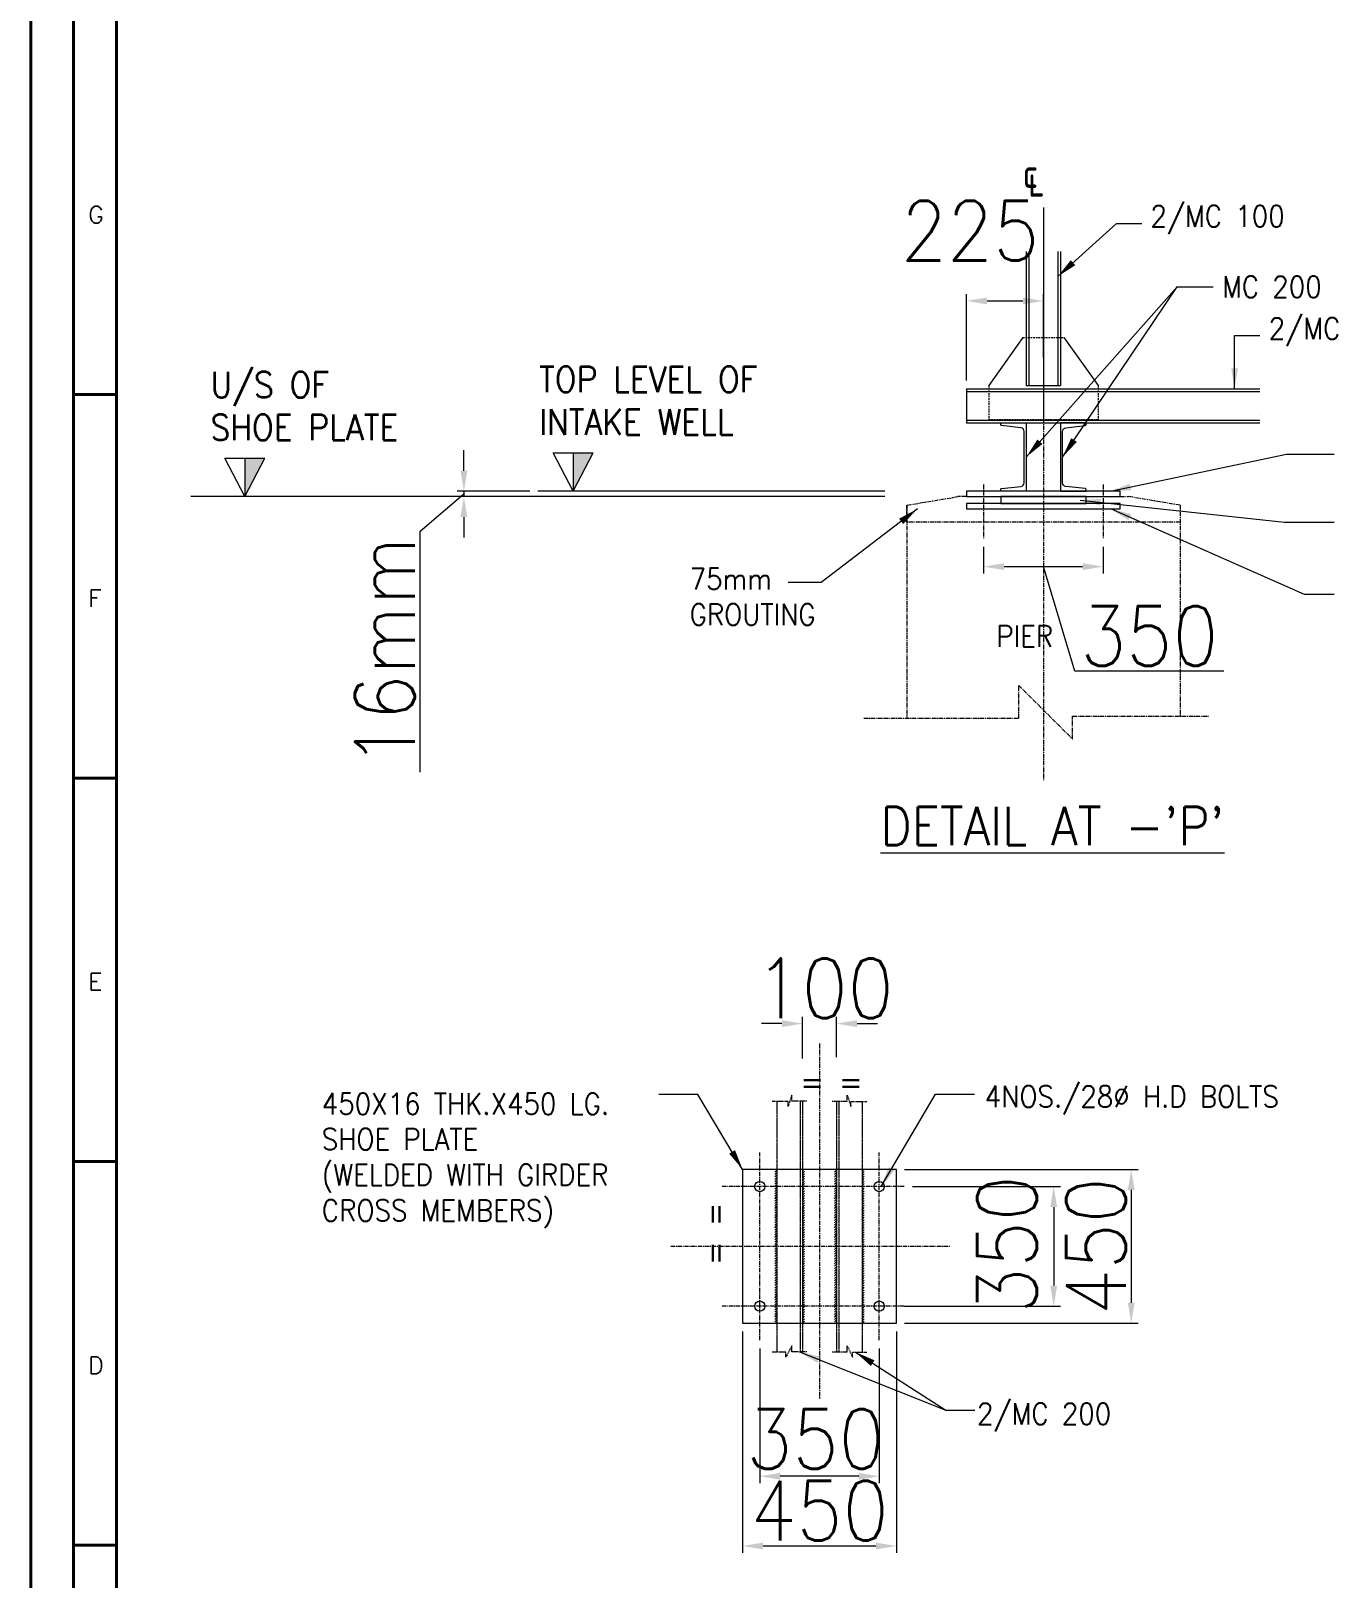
# Model space of a CAD drawing. Header units: millimetres. Extents: x 0 to 1124626, y -157535 to 82123.
# Drawn here: x 352931 to 360578, y 35436 to 44497 of the extents above; entities that cross this region are included whole.
import ezdxf
from ezdxf.enums import TextEntityAlignment as Align

# ---------------------------------------------------------------- set-up
doc = ezdxf.new("R2010")
doc.units = ezdxf.units.MM
doc.header["$MEASUREMENT"] = 0
for name, pattern in [('CENTER', [2, 1.25, -0.25, 0.25, -0.25]), ('DASHED', [0.75, 0.5, -0.25]), ('HIDDEN', [0.375, 0.25, -0.125])]:
    doc.linetypes.add(name, pattern=pattern)
for name, color, linetype, lineweight in [('BORDER', 230, 'Continuous', 40), ('CN', 253, 'Continuous', 15), ('Dim', 6, 'Continuous', 13), ('Hatch', 7, 'Continuous', 5), ('HIDE', 251, 'HIDDEN', 13), ('PLATE', 190, 'Continuous', 20), ('STR. STEEL', 25, 'Continuous', 18), ('structure', 183, 'Continuous', 15), ('Text', 7, 'Continuous', 15), ('TITLE TEXT', 50, 'Continuous', 18)]:
    doc.layers.add(name, color=color, linetype=linetype, lineweight=lineweight)
doc.styles.add('ROMANS', font='romans.shx', dxfattribs={"oblique": 10, "height": 0.15})
doc.styles.add('style1', font='romans.shx', dxfattribs={"width": 0.9, "height": 300})
doc.dimstyles.new('Copy of DIM-1', dxfattribs={"dimscale": 40, "dimtxt": 125, "dimasz": 3, "dimexe": 1, "dimexo": 1.2, "dimgap": 0.8, "dimtad": 1, "dimdec": 0, "dimzin": 1, "dimdsep": 46, "dimtxsty": 'style1', "dimcen": 2, "dimclrd": 8, "dimclre": 8, "dimclrt": 7, "dimadec": 0, "dimazin": 0, "dimtfac": 1, "dimtdec": 0, "dimtofl": 0, "dimtmove": 1, "dimatfit": 3, "dimfxl": 1, "dimtolj": 1, "dimtzin": 0, "dimlwd": 9, "dimlwe": 9, "dimarcsym": 1})

# ---------------------------------------------------------------- blocks, each defined once
blk = doc.blocks.new('*D368')
at = {"layer": 'DEFPOINTS', "color": 0, "ltscale": 20, "transparency": 16777216}
for p in [(357198.0818785852, 36828.63149980655), (357898.0818785852, 36828.63149980736), (357198.0818785852, 36031.87337093769)]:
    blk.add_point(p, dxfattribs=at)
at = {"layer": 'Dim', "color": 8, "lineweight": 9, "ltscale": 20, "transparency": 16777216}
for p, q in [((357198.0818785852, 36780.63149980655), (357198.0818785852, 35991.87337093769)), ((357898.0818785852, 36780.63149980736), (357898.0818785852, 35991.87337093769)), ((357778.0818785852, 36031.87337093769), (357318.0818785852, 36031.87337093769))]:
    blk.add_line(p, q, dxfattribs=at)
at = {"layer": 'Dim', "color": 8, "ltscale": 20, "transparency": 16777216}
for points in [[(357318.0818785852, 36051.87337093769), (357318.0818785852, 36011.87337093769), (357198.0818785852, 36031.87337093769)], [(357778.0818785852, 36011.87337093769), (357778.0818785852, 36051.87337093769), (357898.0818785852, 36031.87337093769)]]:
    blk.add_solid(points, dxfattribs=at)
at = {"layer": 'Dim', "color": 7, "ltscale": 20, "transparency": 16777216, "insert": (357524.7525385746, 36250.7962787236), "char_height": 350, "attachment_point": 5, "style": 'style1'}
blk.add_mtext('\\A1;350', dxfattribs=at)
blk = doc.blocks.new('*D369')
at = {"layer": 'DEFPOINTS', "color": 0, "ltscale": 20, "transparency": 16777216}
for p in [(358043.7963581574, 37728.63149980632), (357998.0818785857, 37028.63149980631), (358919.1289919853, 37028.63149980631)]:
    blk.add_point(p, dxfattribs=at)
at = {"layer": 'Dim', "color": 8, "lineweight": 9, "ltscale": 20, "transparency": 16777216}
for p, q in [((358091.7963581574, 37728.63149980632), (358959.1289919853, 37728.63149980632)), ((358919.1289919853, 37608.63149980632), (358919.1289919853, 37148.63149980631)), ((358046.0818785857, 37028.63149980631), (358959.1289919853, 37028.63149980631))]:
    blk.add_line(p, q, dxfattribs=at)
at = {"layer": 'Dim', "color": 8, "ltscale": 20, "transparency": 16777216}
for points in [[(358939.1289919853, 37608.63149980632), (358899.1289919853, 37608.63149980632), (358919.1289919853, 37728.63149980632)], [(358899.1289919853, 37148.63149980631), (358939.1289919853, 37148.63149980631), (358919.1289919853, 37028.63149980631)]]:
    blk.add_solid(points, dxfattribs=at)
at = {"layer": 'Dim', "color": 7, "ltscale": 20, "transparency": 16777216, "insert": (358645.4989380624, 37389.75925925376), "char_height": 350, "attachment_point": 5, "rotation": 90, "style": 'style1'}
blk.add_mtext('\\A1;350', dxfattribs=at)
blk = doc.blocks.new('*D370')
at = {"layer": 'DEFPOINTS', "color": 0, "ltscale": 20, "transparency": 16777216}
for p in [(357098.0818785857, 36928.63149980631), (357998.0818785857, 36928.63149980631), (357998.0818785857, 35623.53483479354)]:
    blk.add_point(p, dxfattribs=at)
at = {"layer": 'Dim', "color": 8, "lineweight": 9, "ltscale": 20, "transparency": 16777216}
for p, q in [((357098.0818785857, 36880.63149980631), (357098.0818785857, 35583.53483479354)), ((357998.0818785857, 36880.63149980631), (357998.0818785857, 35583.53483479354)), ((357218.0818785857, 35623.53483479354), (357878.0818785857, 35623.53483479354))]:
    blk.add_line(p, q, dxfattribs=at)
at = {"layer": 'Dim', "color": 8, "ltscale": 20, "transparency": 16777216}
for points in [[(357218.0818785857, 35643.53483479354), (357218.0818785857, 35603.53483479354), (357098.0818785857, 35623.53483479354)], [(357878.0818785857, 35603.53483479354), (357878.0818785857, 35643.53483479354), (357998.0818785857, 35623.53483479354)]]:
    blk.add_solid(points, dxfattribs=at)
at = {"layer": 'Dim', "color": 7, "ltscale": 20, "transparency": 16777216, "insert": (357548.0818785857, 35830.53483479354), "char_height": 350, "attachment_point": 5, "style": 'style1'}
blk.add_mtext('\\A1;450', dxfattribs=at)
blk = doc.blocks.new('*D371')
at = {"layer": 'DEFPOINTS', "color": 0, "ltscale": 20, "transparency": 16777216}
for p in [(357998.0818785857, 37828.63149980631), (357998.0818785857, 36928.63149980631), (359373.3764196312, 36928.63149980631)]:
    blk.add_point(p, dxfattribs=at)
at = {"layer": 'Dim', "color": 8, "lineweight": 9, "ltscale": 20, "transparency": 16777216}
for p, q in [((358046.0818785857, 37828.63149980631), (359413.3764196312, 37828.63149980631)), ((359373.3764196312, 37708.63149980631), (359373.3764196312, 37048.63149980631)), ((358046.0818785857, 36928.63149980631), (359413.3764196312, 36928.63149980631))]:
    blk.add_line(p, q, dxfattribs=at)
at = {"layer": 'Dim', "color": 8, "ltscale": 20, "transparency": 16777216}
for points in [[(359393.3764196312, 37708.63149980631), (359353.3764196312, 37708.63149980631), (359373.3764196312, 37828.63149980631)], [(359353.3764196312, 37048.63149980631), (359393.3764196312, 37048.63149980631), (359373.3764196312, 36928.63149980631)]]:
    blk.add_solid(points, dxfattribs=at)
at = {"layer": 'Dim', "color": 7, "ltscale": 20, "transparency": 16777216, "insert": (359166.3764196312, 37378.63149980631), "char_height": 350, "attachment_point": 5, "rotation": 90, "style": 'style1'}
blk.add_mtext('\\A1;450', dxfattribs=at)
blk = doc.blocks.new('*D372')
at = {"layer": 'DEFPOINTS', "color": 0, "ltscale": 20, "transparency": 16777216}
for p in [(357648.0818785857, 38682.88365243401), (357448.0818785857, 38431.21165980482), (357648.0818785857, 38438.89955902017)]:
    blk.add_point(p, dxfattribs=at)
at = {"layer": 'Dim', "color": 8, "lineweight": 9, "ltscale": 20, "transparency": 16777216}
for p, q in [((357448.0818785857, 38479.21165980482), (357448.0818785857, 38722.88365243401)), ((357648.0818785857, 38486.89955902017), (357648.0818785857, 38722.88365243401)), ((357328.0818785857, 38682.88365243401), (357208.0818785857, 38682.88365243401)), ((357768.0818785857, 38682.88365243401), (357888.0818785857, 38682.88365243401))]:
    blk.add_line(p, q, dxfattribs=at)
at = {"layer": 'Dim', "color": 8, "ltscale": 20, "transparency": 16777216}
for points in [[(357328.0818785857, 38662.88365243401), (357328.0818785857, 38702.88365243401), (357448.0818785857, 38682.88365243401)], [(357768.0818785857, 38702.88365243401), (357768.0818785857, 38662.88365243401), (357648.0818785857, 38682.88365243401)]]:
    blk.add_solid(points, dxfattribs=at)
at = {"layer": 'Dim', "color": 7, "ltscale": 20, "transparency": 16777216, "insert": (357577.6829064516, 38889.88365243401), "char_height": 350, "attachment_point": 5, "style": 'style1'}
blk.add_mtext('\\A1;100', dxfattribs=at)
blk = doc.blocks.new('*D378')
at = {"layer": 'DEFPOINTS', "color": 0, "ltscale": 20, "transparency": 16777216}
for p in [(355899.7918353859, 41801.49557634309), (355466.0547776032, 41769.49557634309), (355899.7918353859, 41769.49557634309)]:
    blk.add_point(p, dxfattribs=at)
at = {"layer": 'Dim', "color": 8, "lineweight": 9, "ltscale": 20, "transparency": 16777216}
for p, q in [((355466.0547776032, 41921.49557634309), (355466.0547776032, 42041.49557634309)), ((355210.2563087185, 41567.82471871204), (355466.0547776032, 41785.49557634309)), ((355851.7918353859, 41801.49557634309), (355426.0547776032, 41801.49557634309)), ((355466.0547776032, 41801.49557634309), (355466.0547776032, 41769.49557634309)), ((355851.7918353859, 41769.49557634309), (355426.0547776032, 41769.49557634309)), ((355466.0547776032, 41649.49557634309), (355466.0547776032, 41529.49557634309)), ((355210.2563087185, 40155.62471871209), (355210.2563087185, 41567.82471871204))]:
    blk.add_line(p, q, dxfattribs=at)
at = {"layer": 'Dim', "color": 8, "ltscale": 20, "transparency": 16777216}
for points in [[(355446.0547776032, 41921.49557634309), (355486.0547776032, 41921.49557634309), (355466.0547776032, 41801.49557634309)], [(355486.0547776032, 41649.49557634309), (355446.0547776032, 41649.49557634309), (355466.0547776032, 41769.49557634309)]]:
    blk.add_solid(points, dxfattribs=at)
at = {"layer": 'Dim', "color": 7, "ltscale": 20, "transparency": 16777216, "insert": (355003.2563087185, 40861.72471871207), "char_height": 350, "attachment_point": 5, "rotation": 90, "style": 'style1'}
blk.add_mtext('\\A1;16mm', dxfattribs=at)
blk = doc.blocks.new('*D379')
at = {"layer": 'DEFPOINTS', "color": 0, "ltscale": 20, "transparency": 16777216}
for p in [(358858.7413665975, 42915.80736904568), (358858.7413665975, 42536.64567257724), (358408.7413665971, 42401.49557634308)]:
    blk.add_point(p, dxfattribs=at)
at = {"layer": 'Dim', "color": 8, "lineweight": 9, "ltscale": 20, "transparency": 16777216}
for p, q in [((358408.7413665971, 42449.49557634308), (358408.7413665971, 42955.80736904568)), ((358858.7413665975, 42584.64567257724), (358858.7413665975, 42955.80736904568)), ((358528.7413665971, 42915.80736904568), (358738.7413665975, 42915.80736904568))]:
    blk.add_line(p, q, dxfattribs=at)
at = {"layer": 'Dim', "color": 8, "ltscale": 20, "transparency": 16777216}
for points in [[(358528.7413665971, 42935.80736904568), (358528.7413665971, 42895.80736904568), (358408.7413665971, 42915.80736904568)], [(358738.7413665975, 42895.80736904568), (358738.7413665975, 42935.80736904568), (358858.7413665975, 42915.80736904568)]]:
    blk.add_solid(points, dxfattribs=at)
at = {"layer": 'Dim', "color": 7, "ltscale": 20, "transparency": 16777216, "insert": (358429.6448281995, 43326.82947823475), "char_height": 350, "attachment_point": 5, "style": 'style1'}
blk.add_mtext('\\A1;225', dxfattribs=at)
blk = doc.blocks.new('*D380')
at = {"layer": 'DEFPOINTS', "color": 0, "ltscale": 20, "transparency": 16777216}
for p in [(358508.7413665977, 41523.75601632892), (359208.7413665978, 41523.75601632917), (359208.7413665978, 41359.63955095227)]:
    blk.add_point(p, dxfattribs=at)
at = {"layer": 'Dim', "color": 8, "lineweight": 9, "ltscale": 20, "transparency": 16777216}
for p, q in [((358508.7413665977, 41475.75601632892), (358508.7413665977, 41319.63955095227)), ((359208.7413665978, 41475.75601632917), (359208.7413665978, 41319.63955095227)), ((358628.7413665977, 41359.63955095227), (359088.7413665978, 41359.63955095227)), ((359042.6415039214, 40746.63955095227), (358858.7413665977, 41359.63955095227)), ((359916.1915039215, 40746.63955095227), (359042.6415039214, 40746.63955095227))]:
    blk.add_line(p, q, dxfattribs=at)
at = {"layer": 'Dim', "color": 8, "ltscale": 20, "transparency": 16777216}
for points in [[(358628.7413665977, 41379.63955095227), (358628.7413665977, 41339.63955095227), (358508.7413665977, 41359.63955095227)], [(359088.7413665978, 41339.63955095227), (359088.7413665978, 41379.63955095227), (359208.7413665978, 41359.63955095227)]]:
    blk.add_solid(points, dxfattribs=at)
at = {"layer": 'Dim', "color": 7, "ltscale": 20, "transparency": 16777216, "insert": (359479.4165039214, 40953.63955095227), "char_height": 350, "attachment_point": 5, "style": 'style1'}
blk.add_mtext('\\A1;350', dxfattribs=at)
blk = doc.blocks.new('SHEET-1')
at = {"layer": 'BORDER', "color": 230}
for p, q in [((5.000000000000007, 274.5384615384621), (10.00000000000001, 274.5384615384621)), ((5.000000000000007, 229.615384615385), (10.00000000000001, 229.615384615385)), ((5.000000000000007, 184.6923076923078), (10.00000000000001, 184.6923076923078)), ((5.000000000000007, 139.7692307692308), (10.00000000000001, 139.7692307692308))]:
    blk.add_line(p, q, dxfattribs=at)
at = {"layer": 'BORDER', "color": 141}
blk.add_lwpolyline([(0, 0), (841, 0), (841, 594), (0, 594)], close=True, dxfattribs=at)
at = {"layer": 'BORDER', "color": 230}
for points in [[(5.000000000000007, 5), (835.9999999999999, 5), (835.9999999999999, 589.0000000000002), (5.000000000000007, 589.0000000000002)], [(10.00000000000001, 10), (831, 10), (831, 584.0000000000005), (10.00000000000001, 584.0000000000005)]]:
    blk.add_lwpolyline(points, close=True, dxfattribs=at)
at = {"layer": 'BORDER', "color": 31, "style": 'ROMANS'}
for s, p in [('G', (6.719243775044561, 294.6123413715384)), ('F', (6.719243775044561, 249.6892644484612)), ('E', (6.719243775044561, 204.7661875253841)), ('D', (6.719243775044561, 159.8431106023072))]:
    blk.add_text(s, height=2, dxfattribs=at).set_placement(p)
blk.add_attdef('FILE', text='', height=2, dxfattribs=at).set_placement((836.20979613892, 1.366927336354124), align=Align.RIGHT)

msp = doc.modelspace()

# ---------------------------------------------------------------- hatches: boundary and pattern name
at = {"layer": 'Dim', "ltscale": 20}
for points in [[(354299.9487538598, 41994.10137085292), (354182.8250241256, 41994.10137085292), (354182.8250241257, 41769.49557634327)], [(356223.4603124161, 42026.10137085281), (356106.3365826819, 42026.10137085281), (356106.336582682, 41801.49557634316)]]:
    msp.add_hatch(color=4, dxfattribs=at).paths.add_polyline_path(points)
at = {"layer": 'Hatch', "ltscale": 20}
h = msp.add_hatch(dxfattribs=at)
h.set_pattern_fill('ANSI31', color=256, scale=80, style=0)
h.set_pattern_definition([(45, (-352574.213883284, 22020.54851222917), (-7.071067811865475, 7.071067811865476), [])])
h.paths.add_polyline_path([(357460.0818785856, 37828.63149980631), (357448.0818785857, 37828.63149980631), (357448.0818785857, 37728.63149980632), (357460.0818785857, 37728.63149980632)])
h.paths.add_polyline_path([(357460.0818785857, 37728.63149980632), (357448.0818785857, 37728.63149980632), (357448.0818785857, 36928.63149980631), (357460.0818785858, 36928.63149980631)])
h.paths.add_polyline_path([(357298.081878586, 37728.63149980632), (357286.0818785859, 37728.63149980632), (357286.0818785859, 36928.63149980631), (357298.0818785858, 36928.63149980631)])
h.paths.add_polyline_path([(357298.0818785859, 37828.63149980631), (357286.081878586, 37828.63149980632), (357286.0818785859, 37728.63149980632), (357298.081878586, 37728.63149980632)])
h = msp.add_hatch(dxfattribs=at)
h.set_pattern_fill('ANSI31', color=256, scale=80, style=0)
h.set_pattern_definition([(45, (-352224.2138832842, 22020.54851222917), (-7.071067811865475, 7.071067811865476), [])])
h.paths.add_polyline_path([(357810.0818785853, 37828.63149980631), (357798.0818785854, 37828.63149980631), (357798.0818785854, 37728.63149980632), (357810.0818785854, 37728.63149980632)])
h.paths.add_polyline_path([(357810.0818785854, 37728.63149980632), (357798.0818785854, 37728.63149980632), (357798.0818785854, 36928.63149980631), (357810.0818785856, 36928.63149980631)])
h.paths.add_polyline_path([(357648.0818785858, 37728.63149980632), (357636.0818785857, 37728.63149980632), (357636.0818785857, 36928.63149980631), (357648.0818785856, 36928.63149980631)])
h.paths.add_polyline_path([(357648.0818785857, 37828.63149980631), (357636.0818785858, 37828.63149980632), (357636.0818785857, 37728.63149980632), (357648.0818785858, 37728.63149980632)])

# ---------------------------------------------------------------- linework, layer by layer
at = {"layer": 'CN', "linetype": 'CENTER', "ltscale": 20}
for p, q in [((358858.7413665975, 43463.60419717304), (358858.7413665976, 40105.15871963332)), ((358508.7413665976, 41840.95392573369), (358508.7413665977, 41523.75601632892)), ((359208.7413665976, 41840.95392573369), (359208.7413665977, 41523.75601632891)), ((358058.7413665976, 41719.49557634309), (358358.7413665976, 41769.49557634309)), ((358058.7413665976, 41719.49557634311), (358058.7413665976, 40472.03417751515)), ((358058.7413665976, 41619.49557634309), (358058.7413665976, 41719.49557634309)), ((358408.7413665976, 41769.49557634309), (358358.7413665975, 41769.49557634309)), ((358408.7413665976, 41769.49557634309), (358358.7413665976, 41769.49557634309)), ((359308.7413665976, 41769.49557634309), (359358.7413665976, 41769.49557634309)), ((359658.7413665977, 41719.49557634309), (359358.7413665977, 41769.49557634309)), ((359658.7413665976, 41719.49557634308), (359658.7413665977, 40483.89968259174)), ((359658.7413665976, 41619.49557634309), (358058.7413665975, 41619.49557634309)), ((358714.3853751761, 40472.03417751515), (358714.3853751761, 40664.29876241479)), ((358714.3853751761, 40664.29876241479), (359030.24390027, 40348.60013397458)), ((357807.542021468, 40472.03417751515), (358714.3853751761, 40472.03417751515)), ((359030.24390027, 40348.60013397458), (359030.24390027, 40483.89968259173)), ((359030.24390027, 40483.89968259173), (359826.810341897, 40483.89968259173)), ((357548.0818785857, 38566.62069819565), (357548.0818785857, 36484.70260778914)), ((357198.0818785856, 36828.63149980631), (357198.0818785857, 37928.63149980632)), ((357898.0818785856, 36828.63149980631), (357898.0818785857, 37928.63149980632)), ((358043.7963581574, 37728.63149980632), (356974.4428307114, 37728.63149980632)), ((356676.8938463155, 37378.63149980631), (358316.379673911, 37378.63149980631)), ((356676.8938463155, 37378.63149980631), (358316.379673911, 37378.63149980631)), ((358043.7963581574, 37028.63149980631), (356974.4428307114, 37028.63149980631))]:
    msp.add_line(p, q, dxfattribs=at)
at = {"layer": 'CN', "linetype": 'Continuous', "ltscale": 5}
msp.add_line((358858.7413665975, 43455.68677888232), (358858.7413665975, 42201.49557634309), dxfattribs=at)
at = {"layer": 'CN', "ltscale": 20}
msp.add_line((358408.7413665974, 42201.49557634309), (360126.1942227159, 42201.49557634309), dxfattribs=at)
at = {"layer": 'Dim', "color": 2, "ltscale": 20}
for p, q in [((354065.7012943916, 41994.10137085292), (354299.9487538598, 41994.10137085292)), ((354182.8250241257, 41769.49557634331), (354065.7012943916, 41994.10137085292)), ((354182.8250241256, 41994.10137085292), (354182.8250241256, 41769.49557634331)), ((354182.8250241256, 41769.49557634331), (354299.9487538598, 41994.10137085292)), ((355989.2128529479, 42026.10137085281), (356223.4603124161, 42026.10137085281)), ((356106.336582682, 41801.49557634321), (355989.2128529479, 42026.10137085281)), ((356106.3365826819, 42026.10137085281), (356106.3365826819, 41801.49557634321)), ((356106.3365826819, 41801.49557634321), (356223.4603124161, 42026.10137085281)), ((357929.6458722091, 41801.49557634309), (355899.7918353859, 41801.49557634309)), ((357929.6458722091, 41769.49557634309), (353867.2600637295, 41769.49557634309))]:
    msp.add_line(p, q, dxfattribs=at)
at = {"layer": 'Dim', "ltscale": 20}
msp.add_lwpolyline([(358608.7413665976, 41729.49557634309), (359108.7413665976, 41729.49557634309), (359108.7413665976, 41769.49557634309), (358608.7413665976, 41769.49557634309)], close=True, dxfattribs=at)
at = {"layer": 'Hatch', "ltscale": 20}
for centre in [(357198.0818785859, 37728.63149980696), (357898.0818785859, 37728.63149980689), (357198.0818785858, 37028.63149980696), (357898.0818785859, 37028.63149980696)]:
    msp.add_circle(centre, 29.87116136544864, dxfattribs=at)
at = {"layer": 'HIDE', "ltscale": 20}
for p, q in [((357385.4559333899, 38264.00543902162), (357364.2418359327, 38198.14039953885)), ((357385.4559333899, 38228.35371748201), (357385.4559333899, 38264.00543902162)), ((357710.7078237815, 38228.35371748201), (357710.7078237815, 38264.00543902162)), ((357710.7078237815, 38264.00543902162), (357731.9219212387, 38198.14039953885)), ((357364.2418359327, 38227.74952115648), (357271.2944743516, 38227.74952115648)), ((357364.2418359327, 38198.14039953885), (357364.2418359327, 38227.74952115648)), ((357474.4189561006, 38228.35371748201), (357385.4559333899, 38228.35371748201)), ((357621.7448010707, 38228.35371748201), (357710.7078237815, 38228.35371748201)), ((357731.9219212387, 38198.14039953885), (357731.9219212387, 38227.74952115648)), ((357731.9219212387, 38227.74952115648), (357824.8692828197, 38227.74952115648)), ((357385.4559333899, 36795.56142479711), (357351.5669704297, 36729.69638531434)), ((357385.4559333899, 36759.90970325749), (357385.4559333899, 36795.56142479711)), ((357710.7078237815, 36759.90970325749), (357710.7078237815, 36795.56142479711)), ((357710.7078237815, 36795.56142479711), (357741.3206552152, 36729.69638531434)), ((357351.5669704297, 36759.30550693197), (357271.2944743516, 36759.30550693197)), ((357351.5669704297, 36729.69638531434), (357351.5669704297, 36759.30550693197)), ((357474.4189561006, 36759.90970325749), (357385.4559333899, 36759.90970325749)), ((357621.7448010707, 36759.90970325749), (357710.7078237815, 36759.90970325749)), ((357741.3206552152, 36729.69638531434), (357741.3206552152, 36759.30550693197)), ((357741.3206552152, 36759.30550693197), (357824.8692828197, 36759.30550693197))]:
    msp.add_line(p, q, dxfattribs=at)
at = {"layer": 'HIDE', "linetype": 'DASHED', "ltscale": 2}
for p, q in [((357298.0818785859, 38227.74952115648), (357298.0818785859, 36759.30550693197)), ((357435.6818801724, 38228.35371748201), (357435.6818801723, 36759.90970325749)), ((357448.0818785857, 38228.35371748201), (357448.0818785858, 36759.90970325749)), ((357648.0818785857, 38228.35371748201), (357648.0818785856, 36759.90970325749)), ((357660.481876999, 38228.35371748201), (357660.4818769991, 36759.90970325749)), ((357798.0818785854, 38227.74952115648), (357798.0818785854, 36759.30550693197))]:
    msp.add_line(p, q, dxfattribs=at)
at = {"layer": 'PLATE', "ltscale": 20}
for p, q in [((358738.7413665977, 42701.49557634308), (358538.7413665976, 42421.49557634308)), ((358978.7413665972, 42701.49557634308), (359178.7413665974, 42421.49557634308))]:
    msp.add_line(p, q, dxfattribs=at)
at = {"layer": 'PLATE', "linetype": 'DASHED', "ltscale": 20}
for p, q in [((358738.7413665977, 42701.49557634308), (358978.7413665972, 42701.49557634308)), ((358538.7413665976, 42421.49557634308), (358538.7413665976, 42221.49557634308)), ((359178.7413665974, 42421.49557634308), (359178.7413665974, 42221.49557634308)), ((358538.7413665975, 42221.49557634308), (359178.7413665974, 42221.49557634308))]:
    msp.add_line(p, q, dxfattribs=at)
at = {"layer": 'PLATE', "ltscale": 20}
msp.add_lwpolyline([(357098.0818785857, 36928.63149980631), (357998.0818785857, 36928.63149980631), (357998.0818785857, 37828.63149980631), (357098.0818785857, 37828.63149980631)], close=True, dxfattribs=at)
at = {"layer": 'STR. STEEL', "ltscale": 20}
for points in [[(358758.7413665975, 41801.49557634309), (358608.7413665975, 41801.49557634309), (358608.7413665995, 41811.30183554309, -0.383864035035416), (358614.4723878079, 41817.66677941613), (358726.6409829439, 41829.45617378376, 0.383864035035416), (358746.3413683481, 41851.33566834736), (358746.3413665975, 42151.65548433882, 0.383864035035416), (358726.6409829439, 42173.53497890242), (358614.4723878079, 42185.32437327004, -0.383864035035416), (358608.7413665995, 42191.68931714309), (358608.7413665975, 42201.49557634309), (358758.7413665975, 42201.49557634309)], [(358958.7413665975, 41801.49557634309), (359108.7413665975, 41801.49557634309), (359108.7413665955, 41811.30183554309, 0.383864035035416), (359103.010345387, 41817.66677941613), (358990.841750251, 41829.45617378376, -0.383864035035416), (358971.1413648468, 41851.33566834736), (358971.1413665975, 42151.65548433882, -0.383864035035416), (358990.841750251, 42173.53497890242), (359103.010345387, 42185.32437327004, 0.383864035035416), (359108.7413665955, 42191.68931714309), (359108.7413665975, 42201.49557634309), (358958.7413665975, 42201.49557634309)]]:
    msp.add_lwpolyline(points, format="xyb", close=True, dxfattribs=at)
at = {"layer": 'structure', "color": 2, "ltscale": 20}
for p, q in [((358758.7413665975, 43205.54249676699), (358758.7413665975, 42421.49557634308)), ((358774.1413665976, 43205.54249676699), (358774.1413665976, 42421.49557634308)), ((358943.3413665977, 43205.54249676699), (358943.3413665977, 42421.49557634308)), ((358958.7413665972, 43205.54249676699), (358958.7413665972, 42421.49557634308)), ((358758.7413665972, 42421.49557634308), (358958.7413665974, 42421.49557634308)), ((358408.7413665971, 42401.49557634308), (360126.1942227158, 42401.49557634308)), ((358408.7413665974, 42401.49557634308), (358408.7413665974, 42201.49557634309)), ((358408.7413665971, 42386.09557634309), (360126.1942227158, 42386.09557634309)), ((358408.7413665972, 42216.89557634309), (360126.194222716, 42216.89557634309)), ((358408.7413665972, 42201.49557634308), (360126.194222716, 42201.49557634309))]:
    msp.add_line(p, q, dxfattribs=at)
at = {"layer": 'structure', "ltscale": 20}
for points in [[(358678.7413665975, 43205.54249676699, 0.02, 0.02, 0), (358818.7413665971, 43205.54249676699, 0.02, 0.02, 0), (358838.741366597, 43150.59294837782, 0.02, 0.02, 0), (358878.7413665972, 43260.49204515616, 0.02, 0.02, 0), (358898.7413665971, 43205.54249676699, 0.02, 0.02, 0), (359038.7413665972, 43205.54249676699, 0, 0, 0)], [(360126.1942227157, 42481.49557634308, 0.02, 0.02, 0), (360126.1942227159, 42341.49557634297, 0.02, 0.02, 0), (360071.2446743266, 42321.49557634299, 0.02, 0.02, 0), (360181.143771105, 42281.49557634308, 0.02, 0.02, 0), (360126.1942227159, 42261.49557634297, 0.02, 0.02, 0), (360126.1942227161, 42121.49557634309, 0, 0, 0)]]:
    msp.add_lwpolyline(points, format="xyseb", dxfattribs=at)
for points in [[(358408.7413665976, 41769.49557634309), (359308.7413665976, 41769.49557634309), (359308.7413665976, 41801.49557634309), (358408.7413665976, 41801.49557634309)], [(358408.7413665976, 41697.49557634309), (359308.7413665976, 41697.49557634309), (359308.7413665976, 41729.49557634309), (358408.7413665976, 41729.49557634309)]]:
    msp.add_lwpolyline(points, close=True, dxfattribs=at)

# ---------------------------------------------------------------- block references
at = {"xscale": 50, "yscale": 50, "zscale": 50}
msp.add_blockref('SHEET-1', (352931.1677816329, 28639.98301368021), dxfattribs=at)

# ---------------------------------------------------------------- texts
at = {"layer": 'Text', "ltscale": 20, "attachment_point": 7, "style": 'style1'}
for s, insert, char_height, width in [('℄', (358737.3129453077, 43526.77280041771), 200, 3332.448874426133), ('2/MC 100', (359485.6265579737, 43307.85886635273), 125, 1666.224437213066), ('MC 200', (359904.9934580596, 42936.49815869704), 125, 1666.224437213066), ('2/MC 100', (360177.997897169, 42650.31447796928), 125, 1666.224437213066), ('75mm \\PGROUTING', (356787.4189906183, 41016.92989466368), 125, 1666.224437213066), ('PIER', (358583.1168297331, 40889.56562690793), 125, 1666.224437213066), ('4NOS./28%%C H.D BOLTS', (358515.9495569257, 38151.70780203053), 125, 2076.498227570468), ('450X16 THK.X450 LG. \\PSHOE PLATE\\P(WELDED WITH GIRDER CROSS MEMBERS)', (354633.8564192606, 37484.82530657415), 125, 2159.508906979958), ('2/MC 200', (358470.1902077596, 36294.23794514627), 125, 1666.224437213066)]:
    msp.add_mtext(s, dxfattribs=dict(at, insert=insert, char_height=char_height, width=width))
at = {"layer": 'Text', "ltscale": 20, "char_height": 140, "width": 998.6626162296743, "attachment_point": 7, "style": 'style1'}
for insert, rotation in [((357888.3756978541, 38392.29994161881), 179.99999999999997), ((356883.078067625, 37722.64617320925), 270)]:
    msp.add_mtext(' = = ', dxfattribs=dict(at, insert=insert, rotation=rotation))
at = {"layer": 'TITLE TEXT', "ltscale": 20, "width": 8570.669871628372, "attachment_point": 1, "style": 'style1'}
for s, insert, char_height in [('U/S OF\\PSHOE PLATE', (353982.4811612035, 42499.89651454184), 150), ('TOP LEVEL OF \\PINTAKE WELL', (355905.9927197598, 42531.89651454173), 150), ("{\\LDETAIL AT -'P'}", (357905.8813877865, 39952.47596329158), 225)]:
    msp.add_mtext(s, dxfattribs=dict(at, insert=insert, char_height=char_height))

# ---------------------------------------------------------------- dimensions: what is measured, and where the dimension line sits
at = {"layer": 'Dim', "ltscale": 20}
for base, p1, p2, text, picture, middle in [((358858.7413665975, 42915.80736904568), (358408.7413665971, 42401.49557634308), (358858.7413665975, 42536.64567257724), '225', '*D379', (358429.6448281995, 43119.82947823475)), ((357648.0818785857, 38682.88365243401), (357448.0818785857, 38431.21165980482), (357648.0818785857, 38438.89955902017), '100', '*D372', (357577.6829064516, 38682.88365243401))]:
    dim = msp.add_linear_dim(base=base, p1=p1, p2=p2, text=text, dimstyle='Copy of DIM-1', override={"dimtxt": 125}, dxfattribs=at)
    dim.commit()
    dim.dimension.update_dxf_attribs({"geometry": picture, "text_midpoint": middle, "dimtype": 160})
for base, p1, p2, angle, text, override, picture, middle in [((355466.0547776032, 41769.49557634309), (355899.7918353859, 41801.49557634309), (355899.7918353859, 41769.49557634309), 90, '16mm', {"dimtxt": 125}, '*D378', (355210.2563087185, 41535.82471871204)), ((358919.1289919853, 37028.63149980631), (358043.7963581574, 37728.63149980632), (357998.0818785857, 37028.63149980631), 90, '350', {"dimtxt": 125, "dimtmove": 2}, '*D369', (358645.4989380624, 37389.75925925376)), ((357198.0818785852, 36031.87337093769), (357898.0818785852, 36828.63149980736), (357198.0818785852, 36828.63149980655), 180, '350', {"dimtxt": 125, "dimtmove": 2}, '*D368', (357524.7525385746, 36250.7962787236))]:
    dim = msp.add_linear_dim(base=base, p1=p1, p2=p2, angle=angle, text=text, dimstyle='Copy of DIM-1', override=override, dxfattribs=at)
    dim.commit()
    dim.dimension.update_dxf_attribs({"geometry": picture, "text_midpoint": middle, "dimtype": 160})
for base, p1, p2, text, picture, middle in [((359208.7413665978, 41359.63955095227), (358508.7413665977, 41523.75601632892), (359208.7413665978, 41523.75601632917), '350', '*D380', (359074.6415039214, 40953.63955095227)), ((357998.0818785857, 35623.53483479354), (357098.0818785857, 36928.63149980631), (357998.0818785857, 36928.63149980631), '450', '*D370', (357548.0818785857, 35830.53483479354))]:
    dim = msp.add_linear_dim(base=base, p1=p1, p2=p2, text=text, dimstyle='Copy of DIM-1', override={"dimtxt": 125}, dxfattribs=at)
    dim.commit()
    dim.dimension.update_dxf_attribs({"geometry": picture, "text_midpoint": middle})
dim = msp.add_linear_dim(base=(359373.3764196312, 36928.63149980631), p1=(357998.0818785857, 37828.63149980631), p2=(357998.0818785857, 36928.63149980631), angle=90, text='450', dimstyle='Copy of DIM-1', override={"dimtxt": 125}, dxfattribs=at)
dim.commit()
dim.dimension.update_dxf_attribs({"geometry": '*D371', "text_midpoint": (359166.3764196312, 37378.63149980631)})

# ---------------------------------------------------------------- leaders
for points in [[(358943.3413665977, 43059.03996472654), (359286.1016471976, 43370.14452179548), (359434.5246089194, 43370.14452179548)], [(358758.7413665975, 42001.49557634309), (359642.4221489125, 42998.78381413978)], [(358971.1413657222, 42001.49557634309), (359642.4221489125, 42998.78381413978), (359853.6294970258, 42998.78381413978)], [(359978.4727187605, 42401.49557634308), (359978.4727187605, 42712.60013341202), (360126.8956804824, 42712.60013341202)], [(359251.609469571, 41801.49557634309), (360282.5381273708, 42017.83668828017), (360561.4249020912, 42017.83668828017)], [(358121.080873766, 41697.82273560949), (357558.4457535488, 41265.74309787172), (357364.3005872453, 41265.74309787172)], [(359074.6341605306, 41749.49557634309), (360271.4778516865, 41619.49557634309), (360562.2089133262, 41619.49557634309)], [(359255.2163494962, 41697.49557634309), (360386.0163457412, 41197.87709351697), (360561.4249020912, 41197.87709351697)], [(357098.0818785857, 37828.63149980631), (356834.9780200988, 38267.33146724838), (356607.4299568741, 38267.33146724838)], [(357908.5609444909, 37728.63149980632), (358227.1543321658, 38269.8626329666), (358455.6015009574, 38269.8626329666)], [(357429.9374447453, 36759.90970325749), (358287.7316373231, 36418.80925603175)], [(357758.4196454957, 36759.16226084756), (358287.7316373231, 36418.80925603175), (358456.7015854056, 36418.80925603175)]]:
    msp.add_leader(points, dimstyle='Copy of DIM-1', override={"dimtxt": 125, "dimgap": 0.8, "dimtad": 0}, dxfattribs=at)

doc.saveas('drawing.dxf')
